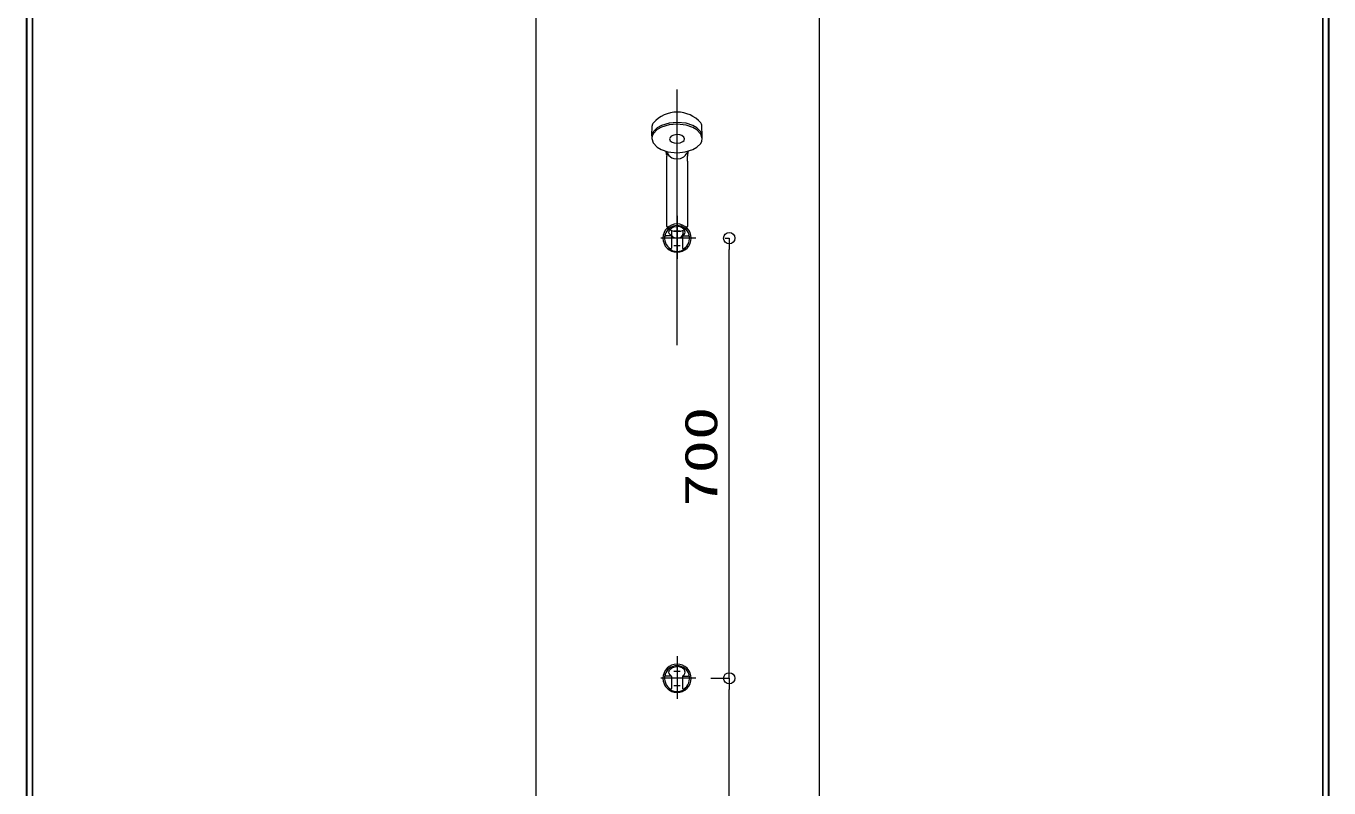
# Model space of a CAD drawing. Units: millimetres on the paper. Extents: x -305 to 305, y -152 to 152.
# Drawn here: x -248.1 to -179.1, y 55.3 to 95.7 of the extents above; entities that cross this region are included whole.
import ezdxf
from ezdxf.enums import TextEntityAlignment as Align

# ---------------------------------------------------------------- set-up
doc = ezdxf.new("R2010")
doc.units = ezdxf.units.MM
doc.linetypes.add('LONG_CHAIN', pattern=[21, 18, -1, 1, -1])
doc.layers.add('0-0_0', color=7, linetype='Continuous', lineweight=9)
doc.layers.add('0-1_VIEW0001', color=7, linetype='Continuous', lineweight=9)
doc.styles.add('ＭＳ ゴシック', font='')
doc.styles.get('ＭＳ ゴシック').set_extended_font_data('MS Gothic')

# ---------------------------------------------------------------- blocks, each defined once
blk = doc.blocks.new('_ORIGIN')
at = {"layer": '0-0_0'}
blk.add_line((0, 0), (-1, 0), dxfattribs=at)
blk.add_circle((0, 0), 0.5, dxfattribs=at)

msp = doc.modelspace()

# ---------------------------------------------------------------- linework, layer by layer
at = {"layer": '0-0_0'}
for p, q in [((-211.075, 84.425), (-210.851, 84.425)), ((-210.851, 61.691), (-210.851, 83.825)), ((-211.82, 61.091), (-210.851, 61.091)), ((-211.075, 61.091), (-210.851, 61.091)), ((-210.851, 31.691), (-210.851, 60.491))]:
    msp.add_line(p, q, dxfattribs=at)
at = {"layer": '0-1_VIEW0001'}
for p, q in [((-248.098, 97.401), (-248.098, 52.23)), ((-248.058, 97.341), (-248.058, 52.23)), ((-247.781, 97.358), (-247.781, 45.558)), ((-247.758, 97.358), (-247.758, 45.491)), ((-221.091, 97.758), (-221.091, 31.825)), ((-206.091, 97.758), (-206.091, 31.825)), ((-179.425, 97.358), (-179.425, 31.891)), ((-179.401, 97.358), (-179.401, 31.891)), ((-179.125, 97.341), (-179.125, 32.925)), ((-179.085, 97.401), (-179.085, 33.158)), ((-214.947, 89.848), (-214.933, 90.371)), ((-212.283, 89.848), (-212.296, 90.371)), ((-214.165, 88.791), (-214.165, 88.792)), ((-214.165, 88.513), (-214.165, 88.774)), ((-214.165, 85.033), (-214.165, 88.513)), ((-213.065, 88.792), (-213.065, 88.791)), ((-213.065, 88.513), (-213.065, 88.774)), ((-213.065, 88.513), (-213.065, 85.036)), ((-213.948, 84.541), (-214.211, 84.541)), ((-213.915, 84.833), (-213.915, 84.628)), ((-213.906, 84.524), (-213.906, 83.891)), ((-213.615, 84.702), (-213.615, 84.716)), ((-213.323, 84.524), (-213.323, 83.891)), ((-213.315, 84.834), (-213.315, 84.628)), ((-213.282, 84.541), (-213.018, 84.541)), ((-214.08, 83.858), (-213.94, 83.858)), ((-213.149, 83.858), (-213.29, 83.858)), ((-213.948, 61.208), (-214.211, 61.208)), ((-213.906, 61.191), (-213.906, 60.558)), ((-213.323, 61.191), (-213.323, 60.558)), ((-213.282, 61.208), (-213.018, 61.208)), ((-214.08, 60.524), (-213.94, 60.524)), ((-213.149, 60.524), (-213.29, 60.524))]:
    msp.add_line(p, q, dxfattribs=at)
at = {"layer": '0-1_VIEW0001', "color": 4, "linetype": 'LONG_CHAIN'}
msp.add_line((-213.615, 78.745), (-213.615, 92.296), dxfattribs=at)
at = {"layer": '0-1_VIEW0001', "linetype": 'LONG_CHAIN'}
for p, q in [((-213.615, 85.6), (-213.615, 83.33)), ((-212.615, 84.425), (-214.476, 84.425)), ((-213.781, 84.808), (-213.448, 84.808)), ((-213.781, 84.041), (-213.448, 84.041)), ((-213.615, 62.266), (-213.615, 59.997)), ((-213.781, 61.475), (-213.448, 61.475)), ((-212.615, 61.091), (-214.476, 61.091)), ((-213.781, 60.708), (-213.448, 60.708))]:
    msp.add_line(p, q, dxfattribs=at)
at = {"layer": '0-1_VIEW0001'}
for points in [[(-212.286, 89.768), (-212.282, 89.825), (-212.348, 90.054), (-212.559, 90.275), (-212.775, 90.398), (-213.124, 90.512), (-213.615, 90.563), (-214.037, 90.525), (-214.443, 90.403), (-214.666, 90.279), (-214.866, 90.079), (-214.925, 89.959), (-214.948, 89.825), (-214.944, 89.768)], [(-214.172, 89.023), (-214.167, 88.955), (-214.165, 88.864), (-214.165, 88.774)], [(-214.142, 88.954), (-214.052, 88.803), (-213.899, 88.688), (-213.778, 88.642), (-213.615, 88.621), (-213.431, 88.647), (-213.257, 88.733), (-213.164, 88.819), (-213.087, 88.954)], [(-213.057, 89.023), (-213.063, 88.954), (-213.065, 88.864), (-213.065, 88.774)], [(-214.165, 85.033), (-214.071, 84.92), (-213.912, 84.832), (-213.786, 84.798), (-213.616, 84.782), (-213.422, 84.802), (-213.239, 84.868), (-213.143, 84.934), (-213.065, 85.036)], [(-213.987, 84.609), (-214.031, 84.679), (-214.046, 84.75), (-214.009, 84.871), (-213.89, 84.978), (-213.778, 85.025), (-213.62, 85.048), (-213.615, 85.048)], [(-213.242, 84.609), (-213.198, 84.679), (-213.184, 84.75), (-213.22, 84.871), (-213.339, 84.978), (-213.451, 85.025), (-213.609, 85.048), (-213.615, 85.048)], [(-213.914, 84.628), (-213.915, 84.618), (-213.888, 84.538), (-213.804, 84.468), (-213.725, 84.438), (-213.615, 84.425), (-213.491, 84.442), (-213.382, 84.496), (-213.336, 84.547), (-213.315, 84.618), (-213.315, 84.628)], [(-213.987, 61.275), (-214.031, 61.346), (-214.046, 61.417), (-214.009, 61.538), (-213.89, 61.645), (-213.778, 61.691), (-213.62, 61.715), (-213.615, 61.715)], [(-213.242, 61.275), (-213.198, 61.346), (-213.184, 61.417), (-213.22, 61.538), (-213.339, 61.645), (-213.451, 61.691), (-213.609, 61.715), (-213.615, 61.715)]]:
    msp.add_lwpolyline(points, dxfattribs=at)
for points in [[(-213.615, 88.954), (-213.193, 88.993), (-212.786, 89.118), (-212.564, 89.245), (-212.364, 89.449), (-212.304, 89.572), (-212.282, 89.71), (-212.348, 89.944), (-212.559, 90.171), (-212.775, 90.296), (-213.124, 90.412), (-213.615, 90.465), (-214.037, 90.427), (-214.443, 90.302), (-214.666, 90.175), (-214.866, 89.97), (-214.925, 89.847), (-214.948, 89.71), (-214.882, 89.475), (-214.671, 89.249), (-214.455, 89.123), (-214.105, 89.007)], [(-213.615, 89.454), (-213.449, 89.475), (-213.304, 89.539), (-213.243, 89.599), (-213.215, 89.683), (-213.251, 89.778), (-213.363, 89.862), (-213.468, 89.897), (-213.615, 89.913), (-213.78, 89.892), (-213.925, 89.828), (-213.987, 89.768), (-214.015, 89.683), (-213.979, 89.588), (-213.867, 89.505), (-213.762, 89.47)]]:
    msp.add_lwpolyline(points, close=True, dxfattribs=at)
for centre, radius, start, end in [((-213.615, 89.44), 1.667, 41.29928, 138.70072), ((-214.667, 90.364), 0.267, 138.70072, 178.5), ((-212.563, 90.364), 0.267, 1.5, 41.29928), ((-212.974, 90.371), 0.0167, 227.30866, 235), ((-215.162, 88.755), 1, 3.81289, 16.0401), ((-212.067, 88.755), 1, 163.9599, 176.18711), ((-213.615, 84.425), 0.75, 90, 270), ((-213.615, 84.425), 0.665, 301.5566, 238.44341), ((-213.615, 84.425), 0.75, 270, 90), ((-214.211, 84.475), 0.0667, 90, 175.19782), ((-214.185, 84.608), 0.0667, 162.15522, 270), ((-213.937, 84.653), 0.0667, 220.93736, 254.38727), ((-213.973, 84.524), 0.0667, 0, 74.38727), ((-213.256, 84.524), 0.0667, 105.61273, 180), ((-213.292, 84.653), 0.0667, 285.61273, 319.06264), ((-213.045, 84.608), 0.0667, 270, 17.84478), ((-213.018, 84.475), 0.0667, 4.80218, 90), ((-214.08, 83.924), 0.0667, 227.06229, 270), ((-213.615, 84.425), 0.702, 233.8813, 306.11871), ((-213.94, 83.891), 0.0333, 270, 0), ((-213.29, 83.891), 0.0333, 179.99999, 270), ((-213.149, 83.924), 0.0667, 270, 312.93771), ((-213.615, 61.091), 0.75, 90, 270), ((-213.615, 61.091), 0.665, 301.5566, 238.44341), ((-213.615, 61.091), 0.75, 270, 90), ((-214.211, 61.141), 0.0667, 90, 175.19782), ((-214.185, 61.275), 0.0667, 162.15522, 270), ((-213.937, 61.319), 0.0667, 220.93736, 254.38727), ((-213.973, 61.191), 0.0667, 0, 74.38727), ((-213.256, 61.191), 0.0667, 105.61273, 180), ((-213.292, 61.319), 0.0667, 285.61273, 319.06264), ((-213.045, 61.275), 0.0667, 270, 17.84478), ((-213.018, 61.141), 0.0667, 4.80218, 90), ((-214.08, 60.591), 0.0667, 227.06229, 270), ((-213.615, 61.091), 0.702, 233.8813, 306.11871), ((-213.94, 60.558), 0.0333, 270, 0), ((-213.29, 60.558), 0.0333, 179.99999, 270), ((-213.149, 60.591), 0.0667, 270, 312.93771)]:
    msp.add_arc(centre, radius, start, end, dxfattribs=at)

# ---------------------------------------------------------------- block references
at = {"layer": '0-0_0', "xscale": 0.6, "yscale": 0.6}
for p, rotation in [((-210.851, 84.425), 90), ((-210.851, 61.091), 270), ((-210.851, 61.091), 90)]:
    msp.add_blockref('_ORIGIN', p, dxfattribs=dict(at, rotation=rotation))

# ---------------------------------------------------------------- texts
at = {"layer": '0-0_0', "style": 'ＭＳ ゴシック', "width": 1.5}
msp.add_text('700', height=1.732, rotation=90, dxfattribs=at).set_placement((-210.968, 70.188), align=Align.BOTTOM_LEFT)

doc.saveas('drawing.dxf')
